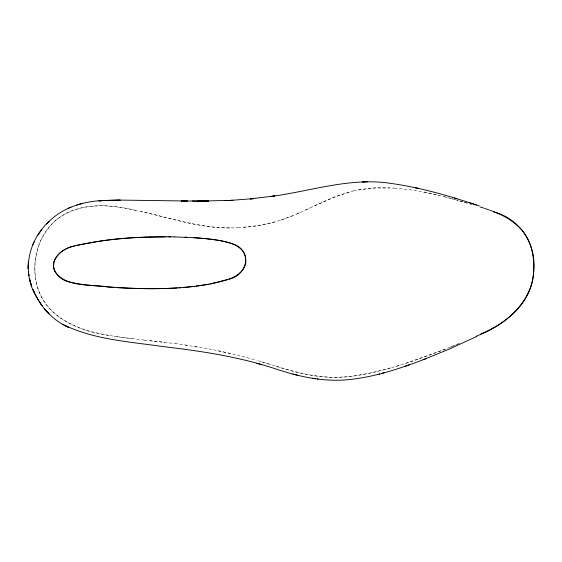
<?xml version="1.0" encoding="UTF-8"?>
<svg xmlns="http://www.w3.org/2000/svg" width="562" height="562" viewBox="0 0 562 562"><rect width="100%" height="100%" fill="white"/><g stroke="black" fill="none" stroke-linecap="round" stroke-linejoin="round"><path stroke-width="0.42" stroke-dasharray="2.81 2.11" d="M243.599 227.315C266.943 225.889 289.409 218.393 310.126 207.807M305.735 209.9L332.058 197.972L349.522 191.909M314.46 205.79L336.259 196.286L353.877 190.785M296.94 213.897L301.337 211.916M455.768 344.942L459.758 343.284M459.695 343.291L450.05 347.246M450.956 346.909L454.974 345.272M292.626 215.759L279.447 220.606M450.148 347.239C420.039 359.048 389.347 370.182 357.32 375.444C329.887 380.579 302.082 374.735 275.984 366.199M445.301 349.164L405.708 363.347M395.788 366.41L400.741 364.907M390.864 367.843C369.768 373.842 347.864 378.409 325.812 376.976C301.998 375.346 279.412 366.951 256.665 360.368M274.888 221.962L257.087 225.713L239.012 227.631M353.716 190.764L371.341 188.08L389.607 187.841M358.085 189.815L375.781 187.792L394.376 188.101M238.948 227.575C200.114 230.462 163.458 214.768 125.74 208.523C98.448 202.475 64.721 205.235 47.06 229.725C30.594 252.134 30.453 285.658 48.177 307.4C69.829 331.102 104.068 335.114 134.185 339.012M229.76 227.912C199.341 228.207 170.342 217.733 140.9 211.572M394.313 188.108L409.087 189.57M149.64 340.705L175.154 343.565M144.448 340.165L164.968 342.335M144.441 340.136L114.037 336.308M175.021 343.551L180.086 344.225M409.073 189.577L434.257 194.157L458.381 200.557M179.973 344.211L208.923 348.925M184.884 344.906L189.745 345.637M194.578 346.41L199.341 347.211M109.288 335.5C77.928 331.798 41.377 314.755 35.912 280.333M208.811 348.918L213.672 349.838M424.141 192L439.259 195.358M135.709 210.427C103.563 202.397 64.279 201.751 44.679 233.644C39.762 240.557 37.429 248.924 35.863 257.178C34.57 264.667 34.605 272.359 35.828 279.855M213.532 349.831L232.64 353.941M218.26 350.779L237.403 355.1M237.269 355.065L242.187 356.322M444.254 196.63L449.242 197.972M242.067 356.287L246.992 357.608M450.078 198.203L454.229 199.355M246.894 357.58L256.623 360.361M455.058 199.594L463.397 202.039M460.046 201.027L469.221 203.711M464.233 202.292L467.591 203.311M261.506 361.816L271.228 364.766M469.27 203.816L474.307 205.362"/><path stroke-width="0.84" d="M36.193 296.293C21.384 272.141 28.409 239.939 49.042 221.505M28.1 265.264L28.142 268.741L28.318 261.787M32.779 244.828L34.289 241.555M41.897 229.458L37.773 235.33M46.569 223.999C61.258 207.729 83.527 200.957 104.897 200.451L99.067 200.901L104.897 200.451M476.899 336.392L447.97 349.648L423.207 359.708M480.763 333.912C506.446 323.466 531.519 303.002 533.514 273.371C537.216 245.699 521.255 219.138 493.731 211.916M476.154 336.188C504.971 325.714 533.963 301.042 533.724 268.222C534.132 252.169 529.481 235.099 516.288 224.779M68.128 208.362L70.96 207.125M426.052 358.626C402.104 367.808 377.545 376.231 351.96 379.273C326.241 382.567 300.424 377.137 276.09 369.044C239.588 356.856 201.428 351.088 163.324 346.628C129.337 341.626 93.699 339.778 62.494 324.232M229.141 279.117C246.149 275.57 252.949 252.97 235.281 244.828C215.934 237.719 194.656 237.817 174.255 236.89M404.591 366.466L409.656 364.717M227.687 279.476L209.9 284.014M82.754 203.367L76.79 205.004M381.83 373.414L384.675 372.641M144.441 237.227C127.223 237.881 110.011 239.356 93.025 242.327C80.197 245.074 64.019 245.327 56.045 257.501C48.824 267.372 57.984 279.279 68.248 281.618C83.331 285.531 99.045 286.065 114.515 287.379M74.556 246.008C63.316 247.624 49.512 258.738 54.739 271.165M379.006 374.144L379.743 373.955M76.306 245.58C99.291 240.346 122.811 237.705 146.366 237.15M182.538 287.54C197.255 286.283 211.986 284.323 226.17 280.066C234.607 277.607 244.351 272.036 245.805 262.58C247.097 241.864 220.304 240.613 205.636 238.702M208.242 284.309L196.328 286.086M194.642 286.311C168.698 289.458 142.46 289.107 116.418 287.561M178.941 287.814L180.732 287.681M177.142 287.934C154.311 289.297 131.417 288.538 108.614 287.042C90.77 283.74 66.112 288.292 54.676 271.053M183.76 200.978L187.399 201.013L181.294 200.985L208.748 201.034L196.686 201.161L232.752 200.325L229.507 200.479L253.785 198.597L250.216 198.934L274.839 195.906L270.989 196.475C311.102 191.206 351.222 176.84 392.065 183.577C421.851 187.813 450.822 196.398 479.281 205.959M225.229 200.669L232.752 200.325M144.448 237.185L166.97 236.813M146.38 237.115L150.202 237.023M150.223 237.002L165.144 236.806M110.363 200.339L104.363 200.458L120.212 200.191L109.063 200.388L119.362 200.072L184.919 200.978M367.674 181.8L362.399 181.884L364.682 181.849M166.984 236.813L174.269 236.89M192.246 201.02L195.892 201.055M168.797 236.82L170.616 236.841M185.046 237.206L186.816 237.283M193.799 237.677L204.006 238.534M317.291 379.02L318.134 379.118M312.282 378.31L315.205 378.739M414.559 187.589L418.725 188.537L417.411 188.228M297.755 375.29L292.942 374.032M256.813 363.298L261.829 364.703L260.389 364.295M454.377 197.979L457.194 198.822M480.046 206.957L484.156 208.249M468.525 202.376L476.485 205.004M484.957 208.523L488.968 209.879M489.748 210.16C499.056 213.448 508.238 217.67 515.684 224.273M65.368 325.784L68.395 327.246C53.271 320.649 41.433 307.828 34.556 292.971M40 302.721L42.073 305.693L38.076 299.616M36.221 296.336L38.04 299.546M46.583 311.299L44.258 308.545L48.985 313.856L46.583 311.299M34.507 292.886L33.032 289.578L34.507 292.886M31.718 286.149L30.622 282.756L31.732 286.198M30.594 282.679L29.646 279.209L30.594 282.679M28.929 275.717L28.409 272.219L28.929 275.717"/></g></svg>
